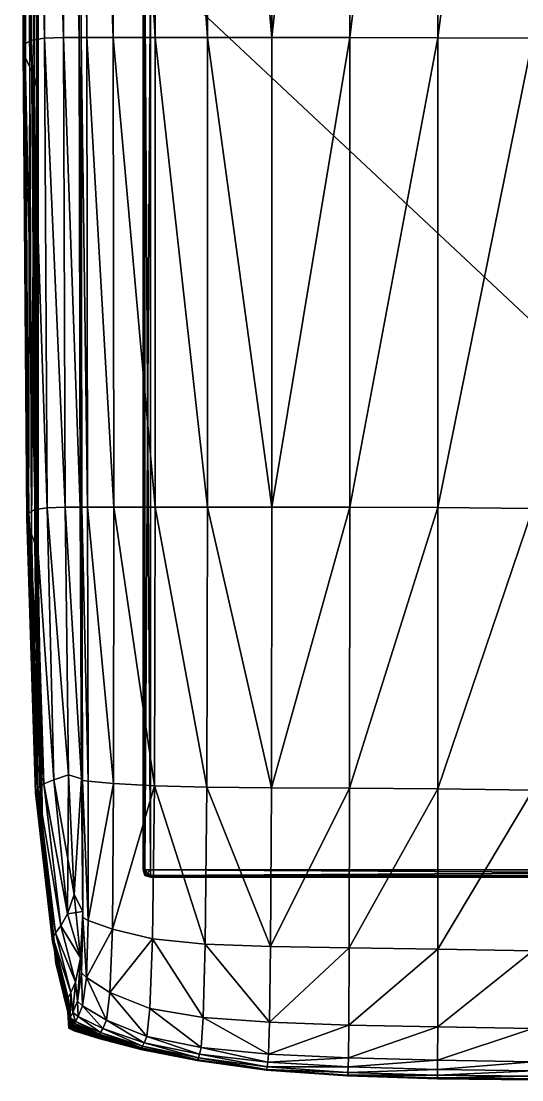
# Model space of a CAD drawing. Header units: centimetres. Extents: x -1118 to 1118, y -522 to 523.
# Drawn here: x -1117.6 to -1035.1, y -379.7 to -205.2 of the extents above; entities that cross this region are included whole.
import ezdxf

# ---------------------------------------------------------------- set-up
doc = ezdxf.new("R2010")
doc.units = ezdxf.units.CM
doc.layers.add('fabric', color=7, linetype='Continuous', true_color=0x9ab9e5)
doc.layers.add('wood', color=7, linetype='Continuous', true_color=0x9ab9e5)

msp = doc.modelspace()

# ---------------------------------------------------------------- meshes
at = {"layer": 'fabric', "color": 102, "true_color": 0x00d533}
mesh = msp.add_polyface(dxfattribs=at)
corners = [(-1102.37, -207.89, 158.19), (-1102.41, -88.22, 158.22), (-1106.77, -88.22, 155.44), (-1106.71, -207.89, 155.39), (-1095.47, -207.89, 161.19), (-1095.48, -88.22, 161.19), (-1076.26, -207.89, 163.47), (-1076.26, -88.22, 163.47), (-1086.86, -88.22, 162.7), (-1086.86, -207.89, 162.7), (-1115.83, -208.29, 117.2), (-1116.19, -88.59, 117.49), (-1117.36, -89.14, 96.69), (-1113.72, -207.99, 133.15), (-1114, -88.31, 133.37), (-1110.75, -88.22, 144.99), (-1110.58, -207.89, 144.85), (-1108.01, -207.89, 152.03), (-1108.11, -88.22, 152.11), (-1115.44, -214.4, -28.82), (-1115.53, -94.14, -28.6), (-1115.06, -95.62, -63.43), (-1115.07, 46.56, -63.34), (-1114.82, 45.53, -94.58), (-1114.82, -96.95, -94.63), (-1115.02, -216.03, -63.59), (-1116.32, -92.66, 6.23), (-1117.1, -91.27, 39.66), (-1116.14, -212.77, 5.95), (-1117.55, -90.07, 70.28), (-1116.82, -211.24, 39.33), (-1117.2, -209.92, 69.93), (-1063.41, -88.22, 164.2), (-1048.88, -88.23, 164.83), (-1063.41, -207.89, 164.2), (-1033.22, -88.26, 165.26), (-1048.88, -207.91, 164.83), (-1016.99, -88.32, 165.43), (-1033.22, -207.99, 165.26), (-1107.73, -88.22, 154.5), (-1107.66, -207.89, 154.44), (-1114.74, -97.96, -118.59), (-1114.74, -98.4, -138.93), (-1114.74, -219.08, -138.93), (-1114.74, -218.61, -118.65), (-1114.74, 44.74, -118.56), (-1102.41, -88.22, -436.08), (-1095.48, -88.22, -439.05), (-1095.47, -207.89, -439.05), (-1106.77, -88.22, -433.3), (-1102.37, -207.89, -436.05), (-1106.71, -207.89, -433.25), (-1086.86, -88.22, -440.57), (-1076.26, -88.22, -441.33), (-1076.26, -207.89, -441.33), (-1086.86, -207.89, -440.57), (-1116.19, -88.59, -395.35), (-1114, -88.31, -411.23), (-1113.72, -207.99, -411.01), (-1117.36, -89.14, -374.55), (-1115.83, -208.29, -395.06), (-1110.75, -88.22, -422.85), (-1108.11, -88.22, -429.97), (-1108.01, -207.89, -429.9), (-1110.58, -207.89, -422.71), (-1115.06, -95.62, -214.44), (-1115.53, -94.14, -249.26), (-1115.44, -214.4, -249.04), (-1114.82, -96.95, -183.23), (-1115.02, -216.03, -214.27), (-1114.82, 45.53, -183.29), (-1115.07, 46.56, -214.52), (-1116.32, -92.66, -284.09), (-1116.14, -212.77, -283.81), (-1117.1, -91.27, -317.52), (-1116.82, -211.24, -317.19), (-1117.55, -90.07, -348.14), (-1117.2, -209.92, -347.79), (-1063.41, -88.22, -442.06), (-1063.41, -207.89, -442.06), (-1048.88, -88.23, -442.69), (-1048.88, -207.91, -442.69), (-1033.22, -88.26, -443.12), (-1107.73, -88.22, -432.36), (-1107.66, -207.89, -432.3), (-1114.74, -97.96, -159.27), (-1114.74, 44.74, -159.3), (-1114.74, -218.61, -159.21)]
mesh.append_faces([[corners[k] for k in face] for face in [(0, 1, 2), (2, 3, 0), (4, 5, 1), (6, 7, 8), (9, 8, 5), (10, 11, 12), (13, 14, 11), (15, 16, 17), (17, 18, 15), (16, 15, 14), (19, 20, 21), (22, 21, 20), (23, 24, 21), (25, 21, 24), (26, 20, 19), (27, 26, 28), (29, 27, 30), (12, 29, 31), (32, 7, 6), (33, 32, 34), (35, 33, 36), (37, 35, 38), (39, 40, 3), (3, 2, 39), (40, 39, 18), (18, 17, 40), (41, 42, 43), (24, 41, 44), (41, 24, 23), (42, 41, 45), (46, 47, 48), (49, 46, 50), (50, 51, 49), (52, 53, 54), (47, 52, 55), (56, 57, 58), (59, 56, 60), (61, 62, 63), (63, 64, 61), (57, 61, 64), (65, 66, 67), (68, 65, 69), (65, 68, 70), (66, 65, 71), (67, 66, 72), (73, 72, 74), (75, 74, 76), (77, 76, 59), (78, 79, 54), (54, 53, 78), (79, 78, 80), (81, 80, 82), (83, 49, 51), (51, 84, 83), (62, 83, 84), (84, 63, 62), (43, 42, 85), (86, 85, 42), (70, 68, 85), (87, 85, 68)]], dxfattribs={"vtx2": -1, "color": 102})
mesh = msp.add_polyface(dxfattribs=at)
corners = [(-1102.41, -88.22, 158.22), (-1102.37, -207.89, 158.19), (-1095.47, -207.89, 161.19), (-1086.86, -88.22, 162.7), (-1086.86, -207.89, 162.7), (-1076.26, -207.89, 163.47), (-1095.48, -88.22, 161.19), (-1117.36, -89.14, 96.69), (-1116.96, -208.9, 96.35), (-1115.83, -208.29, 117.2), (-1116.19, -88.59, 117.49), (-1113.72, -207.99, 133.15), (-1114, -88.31, 133.37), (-1110.58, -207.89, 144.85), (-1115.23, -285.65, 116.71), (-1113.26, -285.37, 132.78), (-1107.85, -285.28, 151.91), (-1108.01, -207.89, 152.03), (-1110.28, -285.28, 144.61), (-1115.06, -95.62, -63.43), (-1115.02, -216.03, -63.59), (-1115.44, -214.4, -28.82), (-1114.82, -96.95, -94.63), (-1114.81, -217.49, -94.74), (-1076.26, -285.28, 163.47), (-1086.86, -285.28, 162.7), (-1102.31, -285.28, 158.15), (-1106.71, -207.89, 155.39), (-1095.46, -285.28, 161.17), (-1116.14, -212.77, 5.95), (-1116.32, -92.66, 6.23), (-1116.82, -211.24, 39.33), (-1117.1, -91.27, 39.66), (-1117.2, -209.92, 69.93), (-1117.55, -90.07, 70.28), (-1063.41, -207.89, 164.2), (-1063.41, -88.22, 164.2), (-1048.88, -207.91, 164.83), (-1048.88, -88.23, 164.83), (-1033.22, -207.99, 165.26), (-1033.22, -88.26, 165.26), (-1016.99, -208.13, 165.43), (-1033.22, -285.48, 165.26), (-1048.88, -285.33, 164.83), (-1063.41, -285.28, 164.2), (-1106.61, -285.28, 155.31), (-1107.66, -207.89, 154.44), (-1107.54, -285.28, 154.35), (-1114.74, -219.08, -138.93), (-1114.74, -218.61, -118.65), (-1114.74, -97.96, -118.59), (-1095.47, -207.89, -439.05), (-1102.37, -207.89, -436.05), (-1102.41, -88.22, -436.08), (-1076.26, -207.89, -441.33), (-1086.86, -207.89, -440.57), (-1086.86, -88.22, -440.57), (-1095.48, -88.22, -439.05), (-1113.72, -207.99, -411.01), (-1115.83, -208.29, -395.06), (-1116.19, -88.59, -395.35), (-1116.96, -208.9, -374.21), (-1117.36, -89.14, -374.55), (-1110.58, -207.89, -422.71), (-1114, -88.31, -411.23), (-1115.23, -285.65, -394.57), (-1113.26, -285.37, -410.64), (-1110.28, -285.28, -422.47), (-1108.01, -207.89, -429.9), (-1107.85, -285.28, -429.77), (-1115.44, -214.4, -249.04), (-1115.02, -216.03, -214.27), (-1115.06, -95.62, -214.44), (-1114.81, -217.49, -183.12), (-1114.82, -96.95, -183.23), (-1086.86, -285.28, -440.57), (-1076.26, -285.28, -441.33), (-1106.71, -207.89, -433.25), (-1102.31, -285.28, -436.01), (-1095.46, -285.28, -439.04), (-1116.32, -92.66, -284.09), (-1116.14, -212.77, -283.81), (-1117.1, -91.27, -317.52), (-1116.82, -211.24, -317.19), (-1117.55, -90.07, -348.14), (-1117.2, -209.92, -347.79), (-1048.88, -88.23, -442.69), (-1048.88, -207.91, -442.69), (-1063.41, -207.89, -442.06), (-1033.22, -88.26, -443.12), (-1033.22, -207.99, -443.12), (-1048.88, -285.33, -442.69), (-1063.41, -285.28, -442.06), (-1107.66, -207.89, -432.3), (-1107.54, -285.28, -432.21), (-1106.61, -285.28, -433.17), (-1114.74, -97.96, -159.27), (-1114.74, -218.61, -159.21)]
mesh.append_faces([[corners[k] for k in face] for face in [(0, 1, 2), (3, 4, 5), (6, 2, 4), (7, 8, 9), (10, 9, 11), (12, 11, 13), (14, 9, 8), (15, 11, 9), (16, 17, 13), (18, 13, 11), (19, 20, 21), (22, 23, 20), (24, 5, 4), (25, 4, 2), (26, 1, 27), (28, 2, 1), (21, 29, 30), (29, 31, 32), (31, 33, 34), (33, 8, 7), (5, 35, 36), (35, 37, 38), (37, 39, 40), (41, 39, 42), (39, 37, 43), (37, 35, 44), (35, 5, 24), (45, 27, 46), (47, 46, 17), (48, 49, 50), (49, 23, 22), (51, 52, 53), (54, 55, 56), (55, 51, 57), (58, 59, 60), (59, 61, 62), (63, 58, 64), (61, 59, 65), (59, 58, 66), (58, 63, 67), (63, 68, 69), (70, 71, 72), (71, 73, 74), (51, 55, 75), (55, 54, 76), (77, 52, 78), (52, 51, 79), (80, 81, 70), (82, 83, 81), (84, 85, 83), (62, 61, 85), (86, 87, 88), (89, 90, 87), (91, 87, 90), (92, 88, 87), (76, 54, 88), (68, 93, 94), (93, 77, 95), (96, 97, 48), (74, 73, 97)]], dxfattribs={"vtx2": -1, "color": 102})
mesh = msp.add_polyface(dxfattribs=at)
corners = [(-1114.81, -331.55, 95.22), (-1116.31, -286.21, 95.78), (-1116.6, -287.13, 69.34), (-1117.2, -209.92, 69.93), (-1116.96, -208.9, 96.35), (-1116.82, -211.24, 39.33), (-1116.36, -288.33, 38.79), (-1115.17, -332.35, 68.65), (-1115.84, -289.72, 5.48), (-1116.14, -212.77, 5.95), (-1115.44, -214.4, -28.82), (-1115.29, -291.2, -29.19), (-1114.76, -334.37, 4.93), (-1115.08, -333.29, 38.14), (-1115.23, -285.65, 116.71), (-1113.82, -330.89, 116.63), (-1112.15, -330.22, 132.92), (-1113.26, -285.37, 132.78), (-1115.83, -208.29, 117.2), (-1113.72, -207.99, 133.15), (-1110.28, -285.28, 144.61), (-1114.96, -292.68, -63.87), (-1115.02, -216.03, -63.59), (-1114.8, -294.01, -94.93), (-1114.81, -217.49, -94.74), (-1114.05, -337.69, -95.15), (-1114.16, -336.66, -64.21), (-1114.74, -295.03, -118.74), (-1114.74, -218.61, -118.65), (-1114.74, -295.46, -138.93), (-1114.74, -219.08, -138.93), (-1114.02, -338.81, -138.93), (-1114.02, -338.47, -118.85), (-1116.6, -287.13, -347.21), (-1116.31, -286.21, -373.64), (-1114.81, -331.55, -373.08), (-1116.36, -288.33, -316.65), (-1115.17, -332.35, -346.51), (-1116.82, -211.24, -317.19), (-1117.2, -209.92, -347.79), (-1116.96, -208.9, -374.21), (-1115.84, -289.72, -283.35), (-1115.29, -291.2, -248.67), (-1115.44, -214.4, -249.04), (-1116.14, -212.77, -283.81), (-1115.08, -333.29, -316), (-1114.76, -334.37, -282.79), (-1115.23, -285.65, -394.57), (-1113.26, -285.37, -410.64), (-1115.83, -208.29, -395.06), (-1112.15, -330.22, -410.78), (-1113.82, -330.89, -394.49), (-1110.28, -285.28, -422.47), (-1113.72, -207.99, -411.01), (-1114.96, -292.68, -213.99), (-1115.02, -216.03, -214.27), (-1114.16, -336.66, -213.65), (-1114.05, -337.69, -182.71), (-1114.8, -294.01, -182.93), (-1114.81, -217.49, -183.12), (-1114.74, -295.03, -159.12), (-1114.74, -218.61, -159.21), (-1114.02, -338.47, -159.01)]
mesh.append_faces([[corners[k] for k in face] for face in [(0, 1, 2), (3, 2, 1), (1, 4, 3), (2, 3, 5), (5, 6, 2), (7, 2, 6), (8, 9, 10), (10, 11, 8), (12, 8, 11), (13, 6, 8), (9, 8, 6), (6, 5, 9), (4, 1, 14), (15, 14, 1), (14, 15, 16), (16, 17, 14), (18, 14, 17), (19, 17, 20), (21, 11, 10), (10, 22, 21), (23, 21, 22), (22, 24, 23), (21, 23, 25), (11, 21, 26), (27, 23, 24), (24, 28, 27), (29, 27, 28), (28, 30, 29), (27, 29, 31), (23, 27, 32), (33, 34, 35), (36, 33, 37), (33, 36, 38), (38, 39, 33), (34, 33, 39), (39, 40, 34), (41, 42, 43), (43, 44, 41), (36, 41, 44), (44, 38, 36), (41, 36, 45), (42, 41, 46), (47, 34, 40), (48, 47, 49), (47, 48, 50), (50, 51, 47), (34, 47, 51), (52, 48, 53), (54, 55, 43), (43, 42, 54), (56, 54, 42), (57, 58, 54), (55, 54, 58), (58, 59, 55), (60, 61, 59), (59, 58, 60), (62, 60, 58), (31, 29, 60), (61, 60, 29), (29, 30, 61)]], dxfattribs={"vtx2": -1, "color": 102})
mesh = msp.add_polyface(dxfattribs=at)
corners = [(-1110.28, -285.28, 144.61), (-1109.73, -329.37, 144.17), (-1107.63, -330.07, 150.54), (-1107.85, -285.28, 151.91), (-1110.58, -207.89, 144.85), (-1113.26, -285.37, 132.78), (-1112.15, -330.22, 132.92), (-1076.31, -331.51, 159.89), (-1076.26, -285.28, 163.47), (-1086.86, -285.28, 162.7), (-1086.86, -207.89, 162.7), (-1095.47, -207.89, 161.19), (-1095.46, -285.28, 161.17), (-1086.95, -331.41, 159.18), (-1106.71, -207.89, 155.39), (-1106.61, -285.28, 155.31), (-1102.31, -285.28, 158.15), (-1102.33, -330.8, 155.57), (-1106.53, -330.43, 153.41), (-1095.56, -331.2, 157.91), (-1102.37, -207.89, 158.19), (-1033.22, -285.48, 165.26), (-1016.99, -285.78, 165.43), (-1016.99, -208.13, 165.43), (-1048.88, -285.33, 164.83), (-1033.22, -207.99, 165.26), (-1048.88, -331.67, 161.17), (-1033.22, -331.89, 161.58), (-1063.41, -285.28, 164.2), (-1048.88, -207.91, 164.83), (-1063.41, -207.89, 164.2), (-1063.43, -331.57, 160.58), (-1000.77, -286.27, 165.26), (-1016.99, -332.32, 161.74), (-1107.54, -285.28, 154.35), (-1107.43, -330.31, 152.68), (-1107.66, -207.89, 154.44), (-1108.01, -207.89, 152.03), (-1110.28, -285.28, -422.47), (-1107.85, -285.28, -429.77), (-1107.63, -330.07, -428.41), (-1109.73, -329.37, -422.03), (-1113.26, -285.37, -410.64), (-1112.15, -330.22, -410.78), (-1110.58, -207.89, -422.71), (-1086.86, -285.28, -440.57), (-1076.26, -285.28, -441.33), (-1076.31, -331.51, -437.75), (-1095.46, -285.28, -439.04), (-1086.95, -331.41, -437.04), (-1095.56, -331.2, -435.77), (-1095.47, -207.89, -439.05), (-1086.86, -207.89, -440.57), (-1102.31, -285.28, -436.01), (-1106.61, -285.28, -433.17), (-1106.71, -207.89, -433.25), (-1102.37, -207.89, -436.05), (-1102.33, -330.8, -433.43), (-1106.53, -330.43, -431.27), (-1016.99, -208.13, -443.3), (-1016.99, -285.78, -443.3), (-1033.22, -285.48, -443.12), (-1033.22, -331.89, -439.44), (-1048.88, -331.67, -439.03), (-1048.88, -285.33, -442.69), (-1033.22, -207.99, -443.12), (-1048.88, -207.91, -442.69), (-1063.41, -285.28, -442.06), (-1063.43, -331.57, -438.44), (-1063.41, -207.89, -442.06), (-1016.99, -332.32, -439.6), (-1000.77, -286.27, -443.12), (-1107.54, -285.28, -432.21), (-1107.43, -330.31, -430.54), (-1108.01, -207.89, -429.9), (-1107.66, -207.89, -432.3)]
mesh.append_faces([[corners[k] for k in face] for face in [(0, 1, 2), (2, 3, 0), (4, 0, 3), (1, 0, 5), (5, 6, 1), (7, 8, 9), (10, 9, 8), (11, 12, 9), (13, 9, 12), (14, 15, 16), (17, 16, 15), (15, 18, 17), (16, 17, 19), (19, 12, 16), (20, 16, 12), (21, 22, 23), (24, 21, 25), (21, 24, 26), (22, 21, 27), (28, 24, 29), (8, 28, 30), (28, 8, 7), (24, 28, 31), (32, 22, 33), (34, 35, 18), (18, 15, 34), (36, 34, 15), (37, 3, 34), (35, 34, 3), (3, 2, 35), (38, 39, 40), (40, 41, 38), (42, 38, 41), (41, 43, 42), (39, 38, 44), (45, 46, 47), (48, 45, 49), (49, 50, 48), (45, 48, 51), (46, 45, 52), (53, 54, 55), (48, 53, 56), (53, 48, 50), (50, 57, 53), (54, 53, 57), (57, 58, 54), (59, 60, 61), (62, 61, 60), (63, 64, 61), (65, 61, 64), (66, 64, 67), (68, 67, 64), (47, 46, 67), (69, 67, 46), (70, 60, 71), (72, 54, 58), (58, 73, 72), (39, 72, 73), (73, 40, 39), (72, 39, 74), (54, 72, 75)]], dxfattribs={"vtx2": -1, "color": 102})
mesh = msp.add_polyface(dxfattribs=at)
corners = [(-1102.53, -354.84, 147.97), (-1095.91, -356.42, 148.15), (-1095.56, -331.2, 157.91), (-1102.33, -330.8, 155.57), (-1106.54, -353.37, 147.93), (-1106.53, -330.43, 153.41), (-1086.95, -331.41, 159.18), (-1087.23, -357.27, 148.6), (-1076.45, -357.67, 149.17), (-1076.31, -331.51, 159.89), (-1108.82, -349.1, 143.41), (-1107.37, -351.94, 146.77), (-1107.63, -330.07, 150.54), (-1109.73, -329.37, 144.17), (-1109.91, -352.28, 134.24), (-1086.86, -285.28, 162.7), (-1095.46, -285.28, 161.17), (-1033.22, -358.38, 150.52), (-1016.99, -358.85, 150.65), (-1016.99, -332.32, 161.74), (-1033.22, -331.89, 161.58), (-1048.9, -358.1, 150.19), (-1048.88, -331.67, 161.17), (-1063.49, -357.9, 149.72), (-1063.43, -331.57, 160.58), (-1033.22, -285.48, 165.26), (-1016.99, -285.78, 165.43), (-1063.41, -285.28, 164.2), (-1048.88, -285.33, 164.83), (-1000.77, -333.04, 161.58), (-1107.43, -330.31, 152.68), (-1107.38, -352.88, 147.9), (-1102.33, -330.8, -433.43), (-1102.53, -354.84, -425.83), (-1106.54, -353.37, -425.79), (-1106.53, -330.43, -431.27), (-1095.56, -331.2, -435.77), (-1095.91, -356.42, -426.01), (-1087.23, -357.27, -426.46), (-1086.95, -331.41, -437.04), (-1076.45, -357.67, -427.03), (-1076.31, -331.51, -437.75), (-1108.82, -349.1, -421.27), (-1109.73, -329.37, -422.03), (-1107.63, -330.07, -428.41), (-1107.37, -351.94, -424.63), (-1109.91, -352.28, -412.1), (-1112.15, -330.22, -410.78), (-1086.86, -285.28, -440.57), (-1033.22, -358.38, -428.38), (-1033.22, -331.89, -439.44), (-1016.99, -332.32, -439.6), (-1016.99, -358.85, -428.51), (-1048.9, -358.1, -428.05), (-1048.88, -331.67, -439.03), (-1063.49, -357.9, -427.58), (-1063.43, -331.57, -438.44), (-1016.99, -285.78, -443.3), (-1033.22, -285.48, -443.12), (-1048.88, -285.33, -442.69), (-1063.41, -285.28, -442.06), (-1000.77, -333.04, -439.44), (-1107.38, -352.88, -425.76), (-1107.43, -330.31, -430.54)]
mesh.append_faces([[corners[k] for k in face] for face in [(0, 1, 2), (2, 3, 0), (4, 0, 3), (3, 5, 4), (6, 7, 8), (8, 9, 6), (7, 6, 2), (2, 1, 7), (10, 11, 12), (12, 13, 10), (14, 10, 13), (15, 6, 9), (16, 2, 6), (17, 18, 19), (19, 20, 17), (21, 17, 20), (20, 22, 21), (23, 21, 22), (22, 24, 23), (8, 23, 24), (24, 9, 8), (22, 20, 25), (20, 19, 26), (9, 24, 27), (24, 22, 28), (29, 19, 18), (30, 31, 4), (4, 5, 30), (31, 30, 12), (12, 11, 31), (32, 33, 34), (34, 35, 32), (33, 32, 36), (36, 37, 33), (38, 37, 36), (36, 39, 38), (40, 38, 39), (39, 41, 40), (42, 43, 44), (44, 45, 42), (46, 42, 45), (47, 43, 42), (41, 39, 48), (49, 50, 51), (51, 52, 49), (50, 49, 53), (53, 54, 50), (55, 56, 54), (54, 53, 55), (56, 55, 40), (40, 41, 56), (57, 51, 50), (58, 50, 54), (59, 54, 56), (60, 56, 41), (52, 51, 61), (62, 45, 44), (44, 63, 62), (34, 62, 63), (63, 35, 34)]], dxfattribs={"vtx2": -1, "color": 102})
mesh = msp.add_polyface(dxfattribs=at)
corners = [(-1115.17, -332.35, 68.65), (-1112.31, -356.22, 67.96), (-1111.91, -355.43, 94.93), (-1114.81, -331.55, 95.22), (-1115.08, -333.29, 38.14), (-1112.37, -356.85, 37.49), (-1116.6, -287.13, 69.34), (-1116.36, -288.33, 38.79), (-1115.29, -291.2, -29.19), (-1114.39, -335.51, -29.64), (-1114.76, -334.37, 4.93), (-1115.84, -289.72, 5.48), (-1112.23, -357.56, 4.37), (-1112.03, -358.3, -30.09), (-1116.31, -286.21, 95.78), (-1113.82, -330.89, 116.63), (-1111.03, -354.25, 117.55), (-1109.91, -352.28, 134.24), (-1112.15, -330.22, 132.92), (-1109.73, -329.37, 144.17), (-1114.05, -337.69, -95.15), (-1114.16, -336.66, -64.21), (-1114.96, -292.68, -63.87), (-1114.02, -338.81, -138.93), (-1114.02, -338.47, -118.85), (-1114.74, -295.03, -118.74), (-1114.8, -294.01, -94.93), (-1111.91, -359.04, -64.54), (-1111.85, -359.7, -95.38), (-1111.83, -360.21, -118.96), (-1111.83, -360.42, -138.93), (-1112.31, -356.22, -345.82), (-1112.37, -356.85, -315.36), (-1115.08, -333.29, -316), (-1115.17, -332.35, -346.51), (-1111.91, -355.43, -372.79), (-1114.81, -331.55, -373.08), (-1116.6, -287.13, -347.21), (-1116.36, -288.33, -316.65), (-1114.76, -334.37, -282.79), (-1115.84, -289.72, -283.35), (-1114.39, -335.51, -248.22), (-1115.29, -291.2, -248.67), (-1112.23, -357.56, -282.23), (-1112.03, -358.3, -247.77), (-1113.82, -330.89, -394.49), (-1116.31, -286.21, -373.64), (-1111.03, -354.25, -395.41), (-1109.91, -352.28, -412.1), (-1112.15, -330.22, -410.78), (-1108.82, -349.1, -421.27), (-1114.16, -336.66, -213.65), (-1114.96, -292.68, -213.99), (-1114.05, -337.69, -182.71), (-1114.8, -294.01, -182.93), (-1114.02, -338.47, -159.01), (-1114.74, -295.03, -159.12), (-1111.91, -359.04, -213.32), (-1111.85, -359.7, -182.49), (-1111.83, -360.21, -158.9)]
mesh.append_faces([[corners[k] for k in face] for face in [(0, 1, 2), (2, 3, 0), (1, 0, 4), (4, 5, 1), (6, 0, 3), (7, 4, 0), (8, 9, 10), (11, 10, 4), (12, 10, 9), (9, 13, 12), (10, 12, 5), (5, 4, 10), (14, 3, 15), (16, 15, 3), (3, 2, 16), (15, 16, 17), (17, 18, 15), (19, 18, 17), (20, 21, 22), (21, 9, 8), (23, 24, 25), (24, 20, 26), (27, 13, 9), (9, 21, 27), (28, 27, 21), (21, 20, 28), (29, 28, 20), (20, 24, 29), (30, 29, 24), (24, 23, 30), (31, 32, 33), (33, 34, 31), (35, 31, 34), (34, 36, 35), (36, 34, 37), (34, 33, 38), (33, 39, 40), (39, 41, 42), (43, 44, 41), (41, 39, 43), (32, 43, 39), (39, 33, 32), (45, 36, 46), (47, 35, 36), (36, 45, 47), (48, 47, 45), (45, 49, 48), (50, 48, 49), (42, 41, 51), (52, 51, 53), (54, 53, 55), (56, 55, 23), (51, 57, 58), (58, 53, 51), (57, 51, 41), (41, 44, 57), (55, 59, 30), (30, 23, 55), (59, 55, 53), (53, 58, 59)]], dxfattribs={"vtx2": -1, "color": 102})
mesh = msp.add_polyface(dxfattribs=at)
corners = [(-1102.53, -354.84, 147.97), (-1106.54, -353.37, 147.93), (-1106.81, -362.81, 136.93), (-1102.92, -365.24, 135.18), (-1095.91, -356.42, 148.15), (-1096.38, -367.89, 133.52), (-1103.52, -369.84, 117.06), (-1107.47, -367.46, 118.52), (-1104.1, -371.19, 94.18), (-1108.18, -369.23, 94.64), (-1096.85, -372.53, 115.65), (-1087.59, -369.39, 133.23), (-1111.03, -354.25, 117.55), (-1108.59, -363.57, 118.62), (-1107.8, -359.57, 136.68), (-1109.91, -352.28, 134.24), (-1108.82, -349.1, 143.41), (-1107.37, -351.94, 146.77), (-1109.04, -368.58, 94.78), (-1109.48, -369.42, 67.29), (-1108.6, -370.03, 67.26), (-1109.38, -365.29, 94.81), (-1109.81, -366.12, 67.45), (-1108.28, -366.67, 118.99), (-1107.6, -362, 137.51), (-1107.38, -352.88, 147.9), (-1102.53, -354.84, -425.83), (-1102.92, -365.24, -413.04), (-1106.81, -362.81, -414.8), (-1106.54, -353.37, -425.79), (-1095.91, -356.42, -426.01), (-1096.38, -367.89, -411.38), (-1103.52, -369.84, -394.92), (-1107.47, -367.46, -396.38), (-1096.85, -372.53, -393.51), (-1104.1, -371.19, -372.04), (-1108.18, -369.23, -372.5), (-1087.59, -369.39, -411.09), (-1111.03, -354.25, -395.41), (-1109.91, -352.28, -412.1), (-1107.8, -359.57, -414.54), (-1108.59, -363.57, -396.48), (-1107.37, -351.94, -424.63), (-1109.48, -369.42, -345.15), (-1109.81, -366.12, -345.31), (-1109.38, -365.29, -372.67), (-1109.04, -368.58, -372.64), (-1108.6, -370.03, -345.12), (-1108.28, -366.67, -396.85), (-1107.6, -362, -415.37), (-1107.38, -352.88, -425.76)]
mesh.append_faces([[corners[k] for k in face] for face in [(0, 1, 2), (2, 3, 0), (4, 0, 3), (3, 5, 4), (6, 3, 2), (2, 7, 6), (8, 6, 7), (7, 9, 8), (3, 6, 10), (10, 5, 3), (4, 5, 11), (12, 13, 14), (14, 15, 12), (16, 15, 14), (14, 17, 16), (18, 19, 20), (20, 9, 18), (19, 18, 21), (21, 22, 19), (23, 18, 9), (9, 7, 23), (24, 23, 7), (7, 2, 24), (23, 24, 14), (14, 13, 23), (18, 23, 13), (13, 21, 18), (25, 24, 2), (2, 1, 25), (24, 25, 17), (17, 14, 24), (26, 27, 28), (28, 29, 26), (27, 26, 30), (30, 31, 27), (32, 33, 28), (28, 27, 32), (34, 32, 27), (27, 31, 34), (33, 32, 35), (35, 36, 33), (37, 31, 30), (38, 39, 40), (40, 41, 38), (42, 40, 39), (43, 44, 45), (45, 46, 43), (47, 43, 46), (46, 36, 47), (48, 33, 36), (36, 46, 48), (41, 48, 46), (46, 45, 41), (48, 41, 40), (40, 49, 48), (33, 48, 49), (49, 28, 33), (50, 29, 28), (28, 49, 50), (42, 50, 49), (49, 40, 42)]], dxfattribs={"vtx2": -1, "color": 102})
mesh = msp.add_polyface(dxfattribs=at)
corners = [(-1112.31, -356.22, 67.96), (-1109.81, -366.12, 67.45), (-1109.38, -365.29, 94.81), (-1111.91, -355.43, 94.93), (-1112.37, -356.85, 37.49), (-1109.98, -366.5, 37.01), (-1109.98, -366.9, 3.95), (-1112.23, -357.56, 4.37), (-1112.03, -358.3, -30.09), (-1109.91, -367.31, -30.42), (-1108.59, -363.57, 118.62), (-1111.03, -354.25, 117.55), (-1111.91, -359.04, -64.54), (-1111.85, -359.7, -95.38), (-1109.85, -368.08, -95.54), (-1109.87, -367.72, -64.79), (-1109.69, -370.61, -64.86), (-1109.7, -370.31, -30.52), (-1109.68, -370.88, -95.58), (-1109.73, -370.02, 3.83), (-1109.68, -369.72, 36.87), (-1109.48, -369.42, 67.29), (-1111.83, -360.21, -118.96), (-1111.83, -360.42, -138.93), (-1109.84, -368.48, -138.93), (-1109.84, -368.36, -119.05), (-1109.68, -371.08, -119.07), (-1109.68, -371.16, -138.93), (-1112.31, -356.22, -345.82), (-1111.91, -355.43, -372.79), (-1109.38, -365.29, -372.67), (-1109.81, -366.12, -345.31), (-1112.37, -356.85, -315.36), (-1109.98, -366.5, -314.87), (-1112.23, -357.56, -282.23), (-1109.98, -366.9, -281.81), (-1112.03, -358.3, -247.77), (-1109.91, -367.31, -247.44), (-1111.03, -354.25, -395.41), (-1108.59, -363.57, -396.48), (-1111.91, -359.04, -213.32), (-1109.87, -367.72, -213.07), (-1109.85, -368.08, -182.32), (-1111.85, -359.7, -182.49), (-1109.69, -370.61, -213), (-1109.68, -370.88, -182.28), (-1109.7, -370.31, -247.34), (-1109.73, -370.02, -281.69), (-1109.68, -369.72, -314.73), (-1109.48, -369.42, -345.15), (-1111.83, -360.21, -158.9), (-1109.84, -368.36, -158.82), (-1109.68, -371.08, -158.79)]
mesh.append_faces([[corners[k] for k in face] for face in [(0, 1, 2), (2, 3, 0), (1, 0, 4), (4, 5, 1), (6, 7, 8), (8, 9, 6), (7, 6, 5), (5, 4, 7), (10, 11, 3), (3, 2, 10), (12, 13, 14), (14, 15, 12), (8, 12, 15), (15, 9, 8), (16, 17, 9), (9, 15, 16), (18, 16, 15), (15, 14, 18), (19, 20, 5), (5, 6, 19), (17, 19, 6), (6, 9, 17), (20, 21, 1), (1, 5, 20), (22, 23, 24), (24, 25, 22), (13, 22, 25), (25, 14, 13), (14, 25, 26), (25, 24, 27), (28, 29, 30), (30, 31, 28), (32, 28, 31), (31, 33, 32), (34, 32, 33), (33, 35, 34), (36, 34, 35), (35, 37, 36), (29, 38, 39), (39, 30, 29), (40, 41, 42), (42, 43, 40), (41, 40, 36), (36, 37, 41), (41, 44, 45), (45, 42, 41), (44, 41, 37), (37, 46, 44), (35, 47, 46), (46, 37, 35), (47, 35, 33), (33, 48, 47), (31, 49, 48), (48, 33, 31), (50, 51, 24), (24, 23, 50), (51, 50, 43), (43, 42, 51), (27, 24, 51), (52, 51, 42)]], dxfattribs={"vtx2": -1, "color": 102})
mesh = msp.add_polyface(dxfattribs=at)
corners = [(-1088.5, -376.49, 3.47), (-1088.54, -376.49, -30.8), (-1077.1, -378.07, -30.8), (-1077.08, -378.07, 3.47), (-1088.44, -376.38, 36.48), (-1077.05, -377.94, 36.49), (-1097.7, -374.37, 36.52), (-1097.78, -374.49, 3.52), (-1088.33, -376.05, 66.97), (-1077, -377.54, 67.02), (-1088.15, -375.4, 93.68), (-1076.91, -376.73, 93.8), (-1097.26, -373.54, 93.74), (-1097.54, -374.11, 66.98), (-1087.9, -374.31, 115.35), (-1087.59, -369.39, 133.23), (-1076.78, -375.4, 115.58), (-1096.38, -367.89, 133.52), (-1096.85, -372.53, 115.65), (-1087.23, -357.27, 148.6), (-1076.63, -370.16, 133.63), (-1095.91, -356.42, 148.15), (-1088.56, -376.49, -65.07), (-1088.57, -376.49, -95.72), (-1077.12, -378.07, -95.72), (-1077.11, -378.07, -65.07), (-1097.82, -374.53, -30.76), (-1097.85, -374.56, -65.04), (-1088.57, -376.49, -119.13), (-1088.57, -376.49, -138.93), (-1077.12, -378.07, -138.93), (-1077.12, -378.07, -119.13), (-1097.86, -374.6, -95.7), (-1097.86, -374.62, -119.12), (-1088.5, -376.49, -281.33), (-1077.08, -378.07, -281.33), (-1077.1, -378.07, -247.07), (-1088.54, -376.49, -247.07), (-1097.78, -374.49, -281.38), (-1097.7, -374.37, -314.39), (-1088.44, -376.38, -314.34), (-1077.05, -377.94, -314.36), (-1088.33, -376.05, -344.83), (-1077, -377.54, -344.88), (-1097.54, -374.11, -344.84), (-1097.26, -373.54, -371.6), (-1088.15, -375.4, -371.54), (-1076.91, -376.73, -371.66), (-1087.9, -374.31, -393.21), (-1096.85, -372.53, -393.51), (-1096.38, -367.89, -411.38), (-1087.59, -369.39, -411.09), (-1076.78, -375.4, -393.45), (-1076.63, -370.16, -411.49), (-1087.23, -357.27, -426.46), (-1095.91, -356.42, -426.01), (-1088.56, -376.49, -212.8), (-1077.11, -378.07, -212.8), (-1077.12, -378.07, -182.14), (-1088.57, -376.49, -182.14), (-1097.85, -374.56, -212.82), (-1097.82, -374.53, -247.1), (-1088.57, -376.49, -158.73), (-1077.12, -378.07, -158.73), (-1097.86, -374.62, -158.74), (-1097.86, -374.6, -182.16)]
mesh.append_faces([[corners[k] for k in face] for face in [(0, 1, 2), (2, 3, 0), (4, 0, 3), (3, 5, 4), (0, 4, 6), (1, 0, 7), (8, 4, 5), (5, 9, 8), (10, 8, 9), (9, 11, 10), (8, 10, 12), (4, 8, 13), (14, 10, 11), (15, 14, 16), (14, 15, 17), (10, 14, 18), (19, 15, 20), (15, 19, 21), (22, 23, 24), (24, 25, 22), (1, 22, 25), (25, 2, 1), (22, 1, 26), (23, 22, 27), (28, 29, 30), (30, 31, 28), (23, 28, 31), (31, 24, 23), (28, 23, 32), (29, 28, 33), (34, 35, 36), (36, 37, 34), (38, 34, 37), (39, 40, 34), (35, 34, 40), (40, 41, 35), (42, 43, 41), (41, 40, 42), (44, 42, 40), (45, 46, 42), (43, 42, 46), (46, 47, 43), (47, 46, 48), (49, 48, 46), (50, 51, 48), (52, 48, 51), (53, 51, 54), (55, 54, 51), (56, 57, 58), (58, 59, 56), (60, 56, 59), (61, 37, 56), (57, 56, 37), (37, 36, 57), (62, 63, 30), (30, 29, 62), (64, 62, 29), (65, 59, 62), (63, 62, 59), (59, 58, 63)]], dxfattribs={"vtx2": -1, "color": 102})
mesh = msp.add_polyface(dxfattribs=at)
corners = [(-1076.91, -376.73, 93.8), (-1076.78, -375.4, 115.58), (-1087.9, -374.31, 115.35), (-1076.63, -370.16, 133.63), (-1087.59, -369.39, 133.23), (-1076.45, -357.67, 149.17), (-1087.23, -357.27, 148.6), (-1063.62, -376.05, 115.81), (-1063.67, -377.54, 93.91), (-1063.56, -370.62, 134), (-1063.49, -357.9, 149.72), (-1077, -377.54, 67.02), (-1063.71, -378.43, 67.06), (-1077.05, -377.94, 36.49), (-1063.73, -378.87, 36.5), (-1063.74, -379.02, 3.47), (-1077.08, -378.07, 3.47), (-1077.1, -378.07, -30.8), (-1063.75, -379.02, -30.8), (-1048.96, -379.5, 3.47), (-1048.96, -379.34, 36.51), (-1048.96, -379.5, -30.8), (-1063.75, -379.02, -65.07), (-1077.11, -378.07, -65.07), (-1077.12, -378.07, -95.72), (-1063.76, -379.02, -95.72), (-1048.96, -379.5, -65.07), (-1063.76, -379.02, -119.13), (-1063.76, -379.02, -138.93), (-1048.96, -379.5, -138.93), (-1048.96, -379.5, -119.13), (-1077.12, -378.07, -119.13), (-1077.12, -378.07, -138.93), (-1087.9, -374.31, -393.21), (-1076.78, -375.4, -393.45), (-1076.91, -376.73, -371.66), (-1087.59, -369.39, -411.09), (-1076.63, -370.16, -411.49), (-1087.23, -357.27, -426.46), (-1076.45, -357.67, -427.03), (-1063.62, -376.05, -393.67), (-1063.67, -377.54, -371.77), (-1063.56, -370.62, -411.87), (-1063.49, -357.9, -427.58), (-1063.71, -378.43, -344.93), (-1063.73, -378.87, -314.37), (-1077.05, -377.94, -314.36), (-1077, -377.54, -344.88), (-1063.74, -379.02, -281.33), (-1063.75, -379.02, -247.07), (-1077.1, -378.07, -247.07), (-1077.08, -378.07, -281.33), (-1048.96, -379.5, -281.33), (-1063.75, -379.02, -212.8), (-1048.96, -379.5, -247.07), (-1063.76, -379.02, -182.14), (-1048.96, -379.5, -212.8), (-1077.12, -378.07, -182.14), (-1077.11, -378.07, -212.8), (-1063.76, -379.02, -158.73), (-1077.12, -378.07, -158.73), (-1048.96, -379.5, -158.73)]
mesh.append_faces([[corners[k] for k in face] for face in [(0, 1, 2), (1, 3, 4), (3, 5, 6), (7, 1, 0), (0, 8, 7), (1, 7, 9), (9, 3, 1), (10, 5, 3), (3, 9, 10), (11, 12, 8), (8, 0, 11), (12, 11, 13), (13, 14, 12), (15, 16, 17), (17, 18, 15), (19, 15, 18), (20, 14, 15), (16, 15, 14), (14, 13, 16), (21, 18, 22), (23, 22, 18), (18, 17, 23), (22, 23, 24), (24, 25, 22), (26, 22, 25), (27, 28, 29), (25, 27, 30), (27, 25, 24), (24, 31, 27), (28, 27, 31), (31, 32, 28), (33, 34, 35), (36, 37, 34), (38, 39, 37), (40, 41, 35), (35, 34, 40), (42, 40, 34), (34, 37, 42), (43, 42, 37), (37, 39, 43), (44, 45, 46), (46, 47, 44), (41, 44, 47), (47, 35, 41), (48, 49, 50), (50, 51, 48), (45, 48, 51), (51, 46, 45), (49, 48, 52), (53, 49, 54), (55, 53, 56), (53, 55, 57), (57, 58, 53), (49, 53, 58), (58, 50, 49), (29, 28, 59), (60, 59, 28), (28, 32, 60), (59, 60, 57), (57, 55, 59), (61, 59, 55)]], dxfattribs={"vtx2": -1, "color": 102})
mesh = msp.add_polyface(dxfattribs=at)
corners = [(-1048.93, -376.43, 116.01), (-1063.62, -376.05, 115.81), (-1063.67, -377.54, 93.91), (-1048.94, -377.96, 94.01), (-1048.91, -370.92, 134.33), (-1063.56, -370.62, 134), (-1033.22, -376.68, 116.14), (-1033.22, -371.22, 134.55), (-1033.22, -358.38, 150.52), (-1048.9, -358.1, 150.19), (-1063.49, -357.9, 149.72), (-1033.22, -378.17, 94.08), (-1048.95, -378.88, 67.1), (-1033.22, -379.06, 67.13), (-1048.96, -379.34, 36.51), (-1063.71, -378.43, 67.06), (-1063.73, -378.87, 36.5), (-1063.75, -379.02, -30.8), (-1048.96, -379.5, -30.8), (-1048.96, -379.5, 3.47), (-1063.74, -379.02, 3.47), (-1033.22, -379.66, 3.47), (-1033.22, -379.51, 36.52), (-1033.22, -379.66, -30.8), (-1048.96, -379.5, -65.07), (-1033.22, -379.66, -65.07), (-1048.96, -379.5, -95.72), (-1033.22, -379.66, -95.72), (-1063.75, -379.02, -65.07), (-1063.76, -379.02, -95.72), (-1048.96, -379.5, -138.93), (-1048.96, -379.5, -119.13), (-1063.76, -379.02, -119.13), (-1033.22, -379.66, -119.13), (-1033.22, -379.66, -138.93), (-1063.62, -376.05, -393.67), (-1063.56, -370.62, -411.87), (-1048.91, -370.92, -412.19), (-1048.93, -376.43, -393.87), (-1063.67, -377.54, -371.77), (-1048.94, -377.96, -371.87), (-1033.22, -376.68, -394.01), (-1033.22, -371.22, -412.41), (-1048.9, -358.1, -428.05), (-1033.22, -358.38, -428.38), (-1063.49, -357.9, -427.58), (-1048.96, -379.34, -314.38), (-1048.95, -378.88, -344.96), (-1033.22, -379.06, -344.99), (-1033.22, -378.17, -371.94), (-1063.71, -378.43, -344.93), (-1063.73, -378.87, -314.37), (-1063.74, -379.02, -281.33), (-1048.96, -379.5, -281.33), (-1048.96, -379.5, -247.07), (-1063.75, -379.02, -247.07), (-1033.22, -379.66, -281.33), (-1033.22, -379.51, -314.38), (-1033.22, -379.66, -212.8), (-1033.22, -379.66, -182.14), (-1048.96, -379.5, -182.14), (-1048.96, -379.5, -212.8), (-1033.22, -379.66, -247.07), (-1063.75, -379.02, -212.8), (-1063.76, -379.02, -182.14), (-1063.76, -379.02, -158.73), (-1048.96, -379.5, -158.73), (-1033.22, -379.66, -158.73)]
mesh.append_faces([[corners[k] for k in face] for face in [(0, 1, 2), (2, 3, 0), (1, 0, 4), (4, 5, 1), (6, 0, 3), (7, 4, 0), (8, 9, 4), (9, 10, 5), (5, 4, 9), (11, 3, 12), (13, 12, 14), (15, 12, 3), (3, 2, 15), (12, 15, 16), (16, 14, 12), (17, 18, 19), (20, 19, 14), (21, 19, 18), (22, 14, 19), (23, 18, 24), (25, 24, 26), (26, 27, 25), (28, 24, 18), (29, 26, 24), (30, 31, 32), (31, 26, 29), (33, 27, 26), (26, 31, 33), (34, 33, 31), (31, 30, 34), (35, 36, 37), (37, 38, 35), (39, 35, 38), (38, 40, 39), (40, 38, 41), (38, 37, 42), (37, 43, 44), (36, 45, 43), (43, 37, 36), (46, 47, 48), (47, 40, 49), (50, 39, 40), (40, 47, 50), (51, 50, 47), (47, 46, 51), (52, 51, 46), (46, 53, 52), (53, 54, 55), (54, 53, 56), (53, 46, 57), (58, 59, 60), (60, 61, 58), (61, 54, 62), (54, 61, 63), (61, 60, 64), (65, 66, 30), (64, 60, 66), (66, 67, 34), (34, 30, 66), (67, 66, 60)]], dxfattribs={"vtx2": -1, "color": 102})
mesh = msp.add_polyface(dxfattribs=at)
corners = [(-1048.94, -377.96, 94.01), (-1033.22, -378.17, 94.08), (-1033.22, -376.68, 116.14), (-1016.99, -376.98, 116.2), (-1016.99, -378.32, 94.1), (-1016.99, -371.65, 134.64), (-1033.22, -371.22, 134.55), (-1048.93, -376.43, 116.01), (-1048.91, -370.92, 134.33), (-1033.22, -358.38, 150.52), (-1016.99, -358.85, 150.65), (-1033.22, -379.06, 67.13), (-1016.99, -379.12, 67.14), (-1048.95, -378.88, 67.1), (-1048.96, -379.34, 36.51), (-1033.22, -379.51, 36.52), (-1016.99, -379.52, 36.52), (-1048.96, -379.5, -30.8), (-1033.22, -379.66, -30.8), (-1033.22, -379.66, 3.47), (-1016.99, -379.66, 3.47), (-1016.99, -379.66, -30.8), (-1048.96, -379.5, 3.47), (-1033.22, -379.66, -65.07), (-1016.99, -379.66, -65.07), (-1048.96, -379.5, -65.07), (-1033.22, -379.66, -95.72), (-1016.99, -379.66, -95.72), (-1033.22, -379.66, -119.13), (-1033.22, -379.66, -138.93), (-1016.99, -379.66, -138.93), (-1016.99, -379.66, -119.13), (-1033.22, -376.68, -394.01), (-1033.22, -378.17, -371.94), (-1048.94, -377.96, -371.87), (-1033.22, -371.22, -412.41), (-1048.93, -376.43, -393.87), (-1016.99, -371.65, -412.5), (-1016.99, -376.98, -394.06), (-1016.99, -378.32, -371.97), (-1033.22, -358.38, -428.38), (-1016.99, -358.85, -428.51), (-1048.91, -370.92, -412.19), (-1033.22, -379.06, -344.99), (-1016.99, -379.12, -345), (-1033.22, -379.51, -314.38), (-1016.99, -379.52, -314.39), (-1048.96, -379.34, -314.38), (-1048.95, -378.88, -344.96), (-1033.22, -379.66, -281.33), (-1033.22, -379.66, -247.07), (-1048.96, -379.5, -247.07), (-1048.96, -379.5, -281.33), (-1016.99, -379.66, -281.33), (-1016.99, -379.66, -247.07), (-1033.22, -379.66, -212.8), (-1016.99, -379.66, -212.8), (-1033.22, -379.66, -182.14), (-1016.99, -379.66, -182.14), (-1048.96, -379.5, -212.8), (-1033.22, -379.66, -158.73), (-1016.99, -379.66, -158.73), (-1048.96, -379.5, -182.14)]
mesh.append_faces([[corners[k] for k in face] for face in [(0, 1, 2), (3, 2, 1), (1, 4, 3), (2, 3, 5), (5, 6, 2), (7, 2, 6), (8, 6, 9), (10, 9, 6), (6, 5, 10), (11, 12, 4), (4, 1, 11), (13, 11, 1), (14, 15, 11), (12, 11, 15), (15, 16, 12), (17, 18, 19), (20, 19, 18), (18, 21, 20), (19, 20, 16), (16, 15, 19), (22, 19, 15), (23, 24, 21), (21, 18, 23), (25, 23, 18), (24, 23, 26), (26, 27, 24), (28, 29, 30), (30, 31, 28), (26, 28, 31), (31, 27, 26), (32, 33, 34), (35, 32, 36), (32, 35, 37), (37, 38, 32), (33, 32, 38), (38, 39, 33), (35, 40, 41), (41, 37, 35), (40, 35, 42), (43, 33, 39), (39, 44, 43), (45, 43, 44), (44, 46, 45), (43, 45, 47), (33, 43, 48), (49, 50, 51), (45, 49, 52), (49, 45, 46), (46, 53, 49), (50, 49, 53), (53, 54, 50), (55, 50, 54), (54, 56, 55), (57, 55, 56), (56, 58, 57), (50, 55, 59), (60, 61, 30), (30, 29, 60), (62, 57, 60), (61, 60, 57), (57, 58, 61)]], dxfattribs={"vtx2": -1, "color": 102})
mesh = msp.add_polyface(dxfattribs=at)
corners = [(-1108.18, -369.23, 94.64), (-1108.6, -370.03, 67.26), (-1104.46, -371.84, 67.12), (-1108.8, -370.32, 36.83), (-1104.64, -372.11, 36.68), (-1104.72, -372.3, 3.66), (-1108.85, -370.59, 3.79), (-1104.73, -372.45, -30.65), (-1108.84, -370.85, -30.54), (-1104.74, -372.6, -64.95), (-1108.83, -371.11, -64.87), (-1104.75, -372.73, -95.64), (-1108.82, -371.34, -95.59), (-1104.75, -372.83, -119.1), (-1108.82, -371.52, -119.07), (-1104.75, -372.87, -138.93), (-1108.82, -371.59, -138.93), (-1109.69, -370.61, -64.86), (-1109.68, -370.88, -95.58), (-1109.7, -370.31, -30.52), (-1109.73, -370.02, 3.83), (-1109.68, -369.72, 36.87), (-1109.48, -369.42, 67.29), (-1109.68, -371.08, -119.07), (-1109.68, -371.16, -138.93), (-1109.85, -368.08, -95.54), (-1109.84, -368.36, -119.05), (-1104.46, -371.84, -344.98), (-1108.6, -370.03, -345.12), (-1108.18, -369.23, -372.5), (-1104.64, -372.11, -314.54), (-1108.8, -370.32, -314.69), (-1104.72, -372.3, -281.52), (-1108.85, -370.59, -281.66), (-1104.73, -372.45, -247.21), (-1108.84, -370.85, -247.32), (-1104.74, -372.6, -212.91), (-1108.83, -371.11, -212.99), (-1104.75, -372.73, -182.22), (-1108.82, -371.34, -182.27), (-1104.75, -372.83, -158.77), (-1108.82, -371.52, -158.79), (-1109.69, -370.61, -213), (-1109.68, -370.88, -182.28), (-1109.7, -370.31, -247.34), (-1109.73, -370.02, -281.69), (-1109.68, -369.72, -314.73), (-1109.48, -369.42, -345.15), (-1109.68, -371.08, -158.79), (-1109.84, -368.36, -158.82), (-1109.85, -368.08, -182.32)]
mesh.append_faces([[corners[k] for k in face] for face in [(0, 1, 2), (1, 3, 4), (5, 4, 3), (3, 6, 5), (7, 5, 6), (6, 8, 7), (9, 7, 8), (8, 10, 9), (11, 9, 10), (10, 12, 11), (13, 11, 12), (12, 14, 13), (15, 13, 14), (14, 16, 15), (17, 18, 12), (12, 10, 17), (19, 17, 10), (10, 8, 19), (20, 19, 8), (8, 6, 20), (21, 20, 6), (6, 3, 21), (22, 21, 3), (3, 1, 22), (23, 24, 16), (16, 14, 23), (18, 23, 14), (14, 12, 18), (23, 18, 25), (24, 23, 26), (27, 28, 29), (30, 31, 28), (32, 33, 31), (31, 30, 32), (33, 32, 34), (34, 35, 33), (36, 37, 35), (35, 34, 36), (37, 36, 38), (38, 39, 37), (40, 41, 39), (39, 38, 40), (41, 40, 15), (15, 16, 41), (42, 37, 39), (39, 43, 42), (37, 42, 44), (44, 35, 37), (45, 33, 35), (35, 44, 45), (33, 45, 46), (46, 31, 33), (47, 28, 31), (31, 46, 47), (48, 41, 16), (16, 24, 48), (49, 48, 24), (50, 43, 48), (41, 48, 43), (43, 39, 41)]], dxfattribs={"vtx2": -1, "color": 102})
mesh = msp.add_polyface(dxfattribs=at)
corners = [(-1104.46, -371.84, 67.12), (-1104.1, -371.19, 94.18), (-1108.18, -369.23, 94.64), (-1104.64, -372.11, 36.68), (-1108.6, -370.03, 67.26), (-1097.7, -374.37, 36.52), (-1097.54, -374.11, 66.98), (-1097.26, -373.54, 93.74), (-1104.72, -372.3, 3.66), (-1104.73, -372.45, -30.65), (-1097.82, -374.53, -30.76), (-1097.78, -374.49, 3.52), (-1088.5, -376.49, 3.47), (-1088.54, -376.49, -30.8), (-1088.33, -376.05, 66.97), (-1088.44, -376.38, 36.48), (-1103.52, -369.84, 117.06), (-1096.85, -372.53, 115.65), (-1096.38, -367.89, 133.52), (-1087.9, -374.31, 115.35), (-1088.15, -375.4, 93.68), (-1104.74, -372.6, -64.95), (-1104.75, -372.73, -95.64), (-1097.86, -374.6, -95.7), (-1097.85, -374.56, -65.04), (-1104.75, -372.83, -119.1), (-1104.75, -372.87, -138.93), (-1097.86, -374.63, -138.93), (-1097.86, -374.62, -119.12), (-1088.56, -376.49, -65.07), (-1088.57, -376.49, -95.72), (-1088.57, -376.49, -119.13), (-1088.57, -376.49, -138.93), (-1108.18, -369.23, -372.5), (-1104.1, -371.19, -372.04), (-1104.46, -371.84, -344.98), (-1097.54, -374.11, -344.84), (-1097.26, -373.54, -371.6), (-1097.7, -374.37, -314.39), (-1104.64, -372.11, -314.54), (-1108.6, -370.03, -345.12), (-1097.78, -374.49, -281.38), (-1104.72, -372.3, -281.52), (-1097.82, -374.53, -247.1), (-1104.73, -372.45, -247.21), (-1088.54, -376.49, -247.07), (-1088.5, -376.49, -281.33), (-1088.44, -376.38, -314.34), (-1088.33, -376.05, -344.83), (-1103.52, -369.84, -394.92), (-1096.85, -372.53, -393.51), (-1088.15, -375.4, -371.54), (-1087.9, -374.31, -393.21), (-1096.38, -367.89, -411.38), (-1097.85, -374.56, -212.82), (-1104.74, -372.6, -212.91), (-1097.86, -374.6, -182.16), (-1104.75, -372.73, -182.22), (-1097.86, -374.62, -158.74), (-1104.75, -372.83, -158.77), (-1088.57, -376.49, -182.14), (-1088.56, -376.49, -212.8), (-1088.57, -376.49, -158.73)]
mesh.append_faces([[corners[k] for k in face] for face in [(0, 1, 2), (3, 0, 4), (0, 3, 5), (5, 6, 0), (1, 0, 6), (6, 7, 1), (8, 9, 10), (10, 11, 8), (3, 8, 11), (11, 5, 3), (5, 11, 12), (11, 10, 13), (7, 6, 14), (6, 5, 15), (16, 1, 7), (7, 17, 16), (18, 17, 19), (17, 7, 20), (21, 22, 23), (23, 24, 21), (9, 21, 24), (24, 10, 9), (25, 26, 27), (27, 28, 25), (22, 25, 28), (28, 23, 22), (10, 24, 29), (24, 23, 30), (23, 28, 31), (28, 27, 32), (33, 34, 35), (36, 35, 34), (34, 37, 36), (35, 36, 38), (38, 39, 35), (40, 35, 39), (41, 42, 39), (39, 38, 41), (42, 41, 43), (43, 44, 42), (45, 43, 41), (46, 41, 38), (47, 38, 36), (48, 36, 37), (49, 50, 37), (37, 34, 49), (51, 37, 50), (52, 50, 53), (54, 55, 44), (44, 43, 54), (55, 54, 56), (56, 57, 55), (58, 59, 57), (57, 56, 58), (59, 58, 27), (27, 26, 59), (60, 56, 54), (61, 54, 43), (32, 27, 58), (62, 58, 56)]], dxfattribs={"vtx2": -1, "color": 102})
at = {"layer": 'wood', "color": 161, "true_color": 0x9a9ae5}
mesh = msp.add_polyface(dxfattribs=at)
corners = [(-936.88, -345.07, -455.77), (-1096.26, -345.07, -455.77), (-1096.26, -195.7, -455.77), (-1096.26, -195.7, -427.32), (-1096.26, -345.07, -427.32), (-936.88, -345.07, -427.32), (-1097.46, -345.07, -428.52), (-1097.46, -195.7, -428.52), (-1097.46, -195.7, -454.57), (-1097.46, -345.07, -454.57), (-936.88, -346.27, -428.52), (-1096.26, -346.27, -428.52), (-1096.26, -346.27, -454.57), (-936.88, -194.5, -454.57), (-1096.26, -194.5, -454.57), (-1096.26, -194.5, -428.52), (-1097.16, -195.02, -455.25), (-1097.16, -195.7, -455.47), (-1096.93, -345.75, -455.47), (-1097.16, -345.07, -455.47), (-1097.16, -195.02, -427.84), (-1097.16, -194.8, -428.52), (-1096.93, -345.97, -427.84), (-1097.16, -345.97, -428.52), (-1096.26, -194.8, -455.47), (-936.88, -194.8, -455.47), (-1096.26, -345.97, -455.47), (-1097.16, -345.07, -427.62), (-1097.16, -195.7, -427.62), (-1096.26, -345.97, -427.62), (-936.88, -345.97, -427.62), (-1096.26, -194.8, -427.62), (-936.88, -195.7, -427.32), (-1097.16, -345.97, -454.57), (-1097.16, -194.8, -454.57), (-936.88, -345.97, -455.47), (-936.88, -194.8, -427.62)]
mesh.append_faces([[corners[k] for k in face] for face in [(8, 16, 17), (1, 18, 19), (7, 20, 21), (11, 22, 23), (8, 34, 16), (1, 26, 18), (7, 28, 20), (11, 29, 22)]], dxfattribs={"color": 161})
mesh.append_faces([[corners[k] for k in face] for face in [(0, 1, 2), (3, 4, 5), (6, 7, 8), (8, 9, 6), (10, 11, 12), (13, 14, 15), (2, 24, 25), (26, 1, 0), (17, 2, 1), (1, 19, 17), (27, 4, 3), (3, 28, 27), (4, 29, 30), (31, 3, 32), (23, 6, 9), (9, 33, 23), (34, 8, 7), (7, 21, 34), (24, 16, 34), (34, 14, 24), (2, 17, 16), (16, 24, 2), (33, 18, 26), (26, 12, 33), (9, 19, 18), (18, 33, 9), (31, 20, 28), (28, 3, 31), (15, 21, 20), (20, 31, 15), (27, 22, 29), (29, 4, 27), (6, 23, 22), (22, 27, 6), (24, 14, 13), (12, 26, 35), (8, 17, 19), (19, 9, 8), (6, 27, 28), (28, 7, 6), (29, 11, 10), (15, 31, 36), (11, 23, 33), (33, 12, 11), (14, 34, 21), (21, 15, 14)]], dxfattribs={"vtx2": -1, "color": 161})
mesh = msp.add_polyface(dxfattribs=at)
corners = [(-1096.26, -195.7, -455.77), (-936.88, -195.7, -455.77), (-936.88, -345.07, -455.77), (-936.88, -345.07, -427.32), (-936.88, -195.7, -427.32), (-1096.26, -195.7, -427.32), (-1096.26, -346.27, -454.57), (-936.88, -346.27, -454.57), (-936.88, -346.27, -428.52), (-935.68, -195.7, -428.52), (-935.68, -345.07, -428.52), (-935.68, -345.07, -454.57), (-935.68, -195.7, -454.57), (-1096.26, -194.5, -428.52), (-936.88, -194.5, -428.52), (-936.88, -194.5, -454.57), (-936.2, -194.8, -455.25), (-936.88, -194.8, -455.47), (-936.2, -345.75, -455.47), (-936.88, -345.97, -455.47), (-936.2, -194.8, -427.84), (-935.98, -194.8, -428.52), (-935.98, -345.75, -427.84), (-935.98, -345.97, -428.52), (-935.98, -345.07, -455.47), (-935.98, -195.7, -455.47), (-1096.26, -345.97, -455.47), (-936.88, -345.97, -427.62), (-1096.26, -345.07, -427.32), (-935.98, -195.7, -427.62), (-935.98, -345.07, -427.62), (-936.88, -194.8, -427.62), (-1096.26, -194.8, -427.62), (-935.98, -345.97, -454.57), (-935.98, -194.8, -454.57), (-1096.26, -194.8, -455.47), (-1096.26, -345.97, -427.62)]
mesh.append_faces([[corners[k] for k in face] for face in [(15, 16, 17), (2, 18, 19), (14, 20, 21), (10, 22, 23), (15, 34, 16), (2, 24, 18), (14, 31, 20), (10, 30, 22)]], dxfattribs={"color": 161})
mesh.append_faces([[corners[k] for k in face] for face in [(0, 1, 2), (3, 4, 5), (6, 7, 8), (9, 10, 11), (11, 12, 9), (13, 14, 15), (17, 1, 0), (24, 2, 1), (1, 25, 24), (2, 19, 26), (27, 3, 28), (29, 4, 3), (3, 30, 29), (4, 31, 32), (23, 8, 7), (7, 33, 23), (21, 9, 12), (12, 34, 21), (25, 16, 34), (34, 12, 25), (1, 17, 16), (16, 25, 1), (33, 18, 24), (24, 11, 33), (7, 19, 18), (18, 33, 7), (29, 20, 31), (31, 4, 29), (9, 21, 20), (20, 29, 9), (27, 22, 30), (30, 3, 27), (8, 23, 22), (22, 27, 8), (15, 17, 35), (11, 24, 25), (25, 12, 11), (19, 7, 6), (8, 27, 36), (9, 29, 30), (30, 10, 9), (31, 14, 13), (10, 23, 33), (33, 11, 10), (14, 21, 34), (34, 15, 14)]], dxfattribs={"vtx2": -1, "color": 161})

doc.saveas('drawing.dxf')
